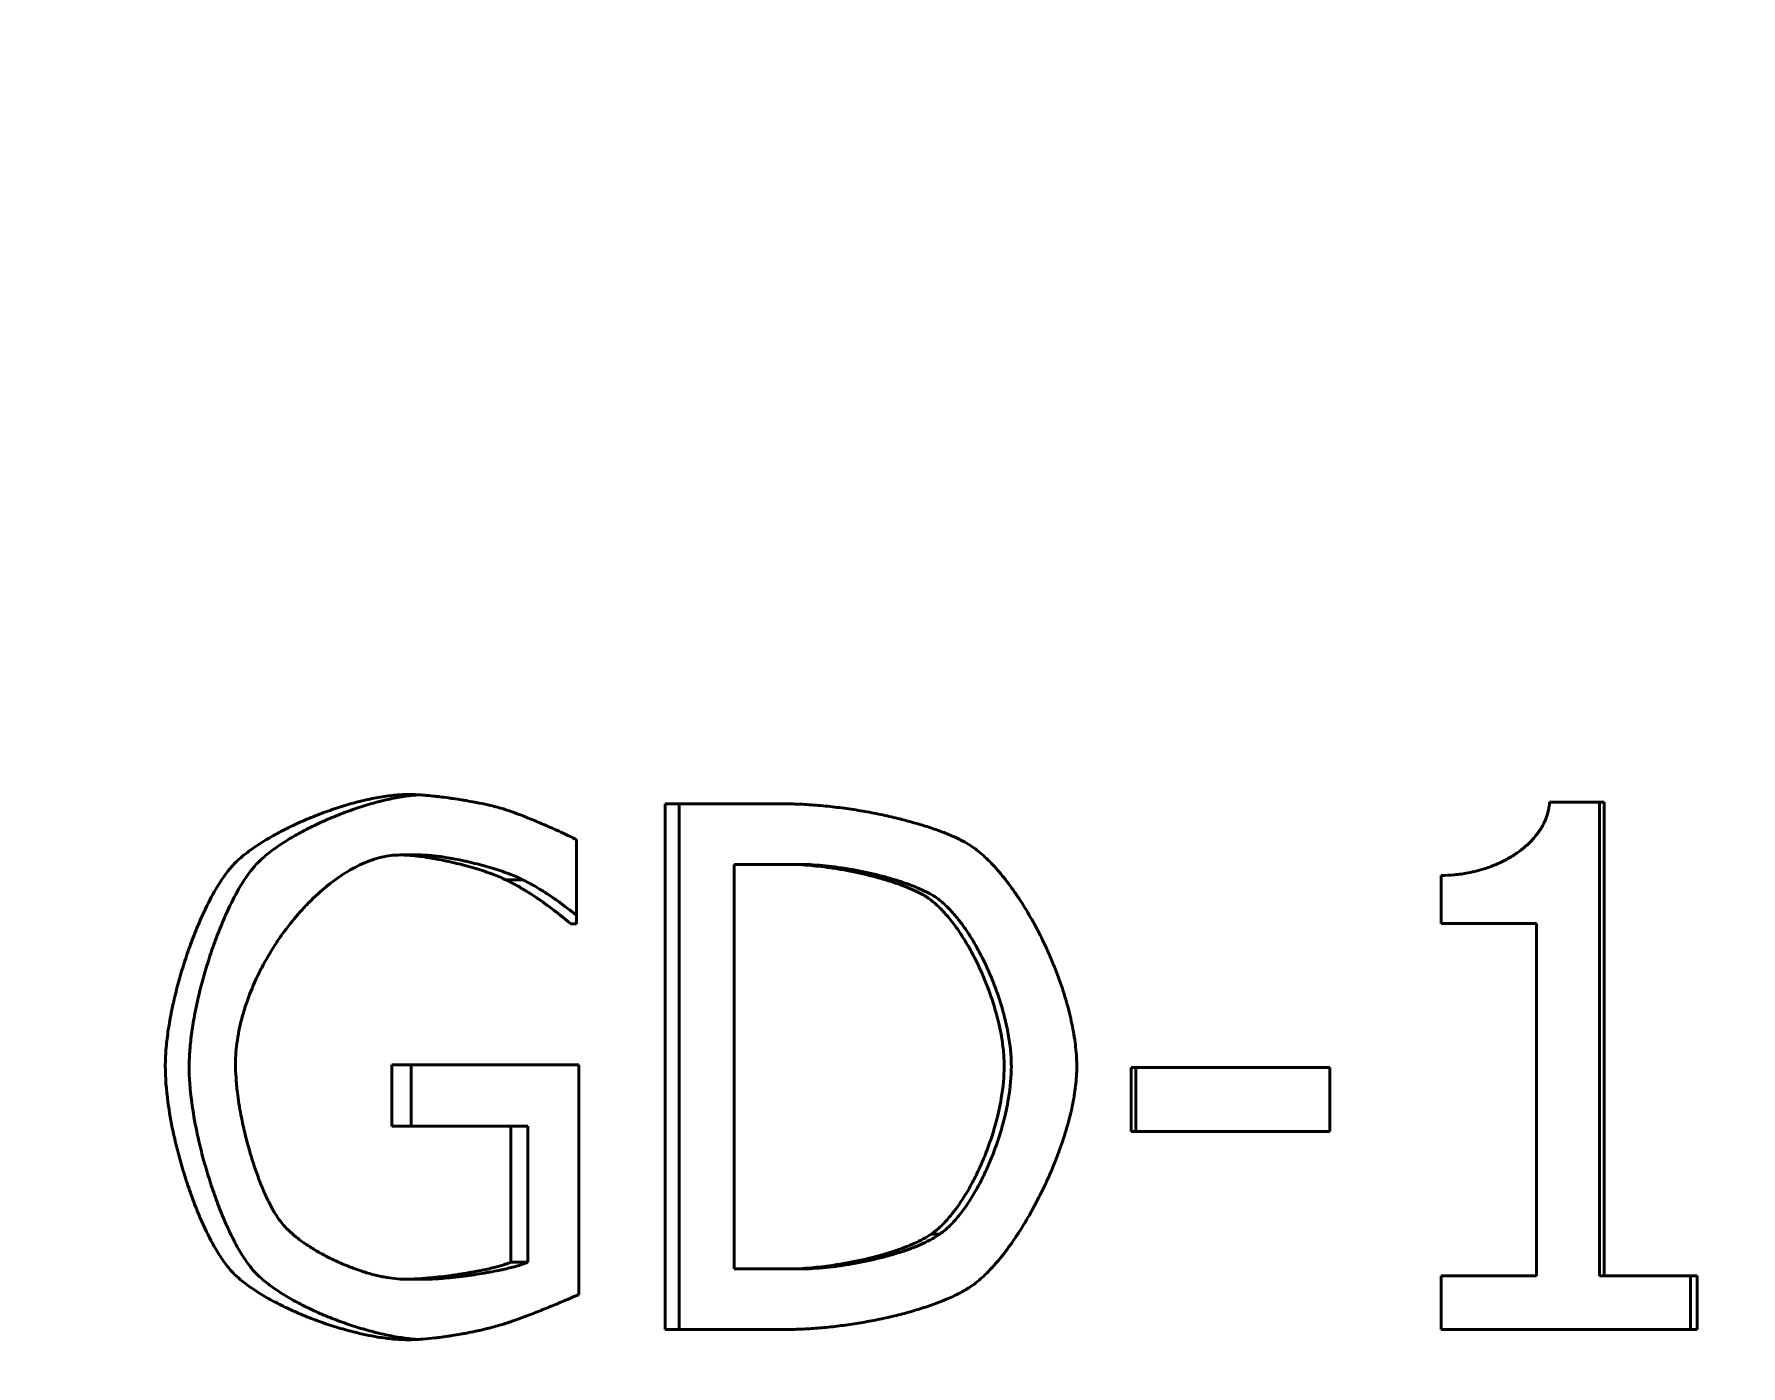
# Model space of a CAD drawing. Header units: millimetres. Extents: x 0 to 51860, y 0 to 5940.
# Drawn here: x 3964.46 to 3983.95, y 1731.05 to 1746.25 of the extents above; entities that cross this region are included whole.
import ezdxf

# ---------------------------------------------------------------- set-up
doc = ezdxf.new("R2010")
doc.units = ezdxf.units.MM
doc.header["$LTSCALE"] = 10
doc.layers.add('가시적인 것(ISO)', color=3, linetype='Continuous', lineweight=40)
doc.layers.add('치수(ISO)', color=2, linetype='Continuous', lineweight=25)
doc.styles.add('치수 텍스트_PSTEK_POSCO', font='isocp.shx')
doc.dimstyles.new('치수_PSTEK_POSCO', dxfattribs={"dimscale": 10, "dimtxt": 3.5, "dimasz": 2.5, "dimexe": 2, "dimexo": 2.5, "dimgap": 1, "dimtad": 1, "dimrnd": 1e-08, "dimdsep": 46, "dimtxsty": '치수 텍스트_PSTEK_POSCO', "dimcen": 0.09, "dimdle": 10, "dimclrd": 7, "dimclre": 7, "dimclrt": 2, "dimadec": 1, "dimazin": 2, "dimtfac": 1, "dimtmove": 0, "dimatfit": 3, "dimfxl": 0, "dimtolj": 1, "dimlwd": -1, "dimlwe": -1, "dimarcsym": 0})

# ---------------------------------------------------------------- blocks, each defined once
blk = doc.blocks.new('*D24')
at = {"layer": 'Defpoints', "color": 0}
for p in [(3893.189, 1812.006), (4763.189, 1812.006), (4763.189, 1549.441)]:
    blk.add_point(p, dxfattribs=at)
at = {"layer": '치수(ISO)', "color": 7}
for p, q in [((3893.189, 1787.006), (3893.189, 1529.441)), ((4763.189, 1787.006), (4763.189, 1529.441)), ((3918.189, 1549.441), (4738.189, 1549.441))]:
    blk.add_line(p, q, dxfattribs=at)
for points in [[(3918.189, 1553.607), (3918.189, 1545.274), (3893.189, 1549.441)], [(4738.189, 1553.607), (4738.189, 1545.274), (4763.189, 1549.441)]]:
    blk.add_solid(points, dxfattribs=at)
at = {"layer": '치수(ISO)', "color": 2, "insert": (4296.675, 1576.941), "char_height": 35, "attachment_point": 4, "style": '치수 텍스트_PSTEK_POSCO'}
blk.add_mtext('\\A1;870', dxfattribs=at)

msp = doc.modelspace()

# ---------------------------------------------------------------- linework, layer by layer
at = {"layer": '가시적인 것(ISO)'}
for p, q in [((3973.0203, 1737.4635), (3971.6686, 1737.4635)), ((3971.6686, 1731.4635), (3971.6686, 1737.4635)), ((3971.8275, 1731.4635), (3971.8275, 1737.4635)), ((3982.3885, 1737.483), (3981.7668, 1737.483)), ((3982.3342, 1737.483), (3982.3342, 1732.0762)), ((3982.3885, 1737.483), (3982.3885, 1732.0762)), ((3968.8612, 1736.8801), (3968.642, 1736.8801)), ((3970.6574, 1737.0551), (3970.6574, 1736.0924)), ((3972.4568, 1736.7731), (3973.0588, 1736.7731)), ((3972.4568, 1736.7731), (3972.4568, 1732.154)), ((3973.1901, 1736.7731), (3973.0588, 1736.7731)), ((3970.0407, 1736.5981), (3969.8455, 1736.5981)), ((3980.5275, 1736.0972), (3980.5275, 1736.6467)), ((3970.5905, 1736.0924), (3970.6574, 1736.0924)), ((3980.5275, 1736.0972), (3981.6162, 1736.0972)), ((3981.6162, 1732.0762), (3981.6162, 1736.0972)), ((3970.6813, 1734.483), (3968.5472, 1734.483)), ((3968.5472, 1733.7828), (3968.5472, 1734.483)), ((3968.7682, 1733.7828), (3968.7682, 1734.483)), ((3970.6813, 1734.483), (3970.6813, 1731.8622)), ((3979.2585, 1734.4538), (3976.9891, 1734.4538)), ((3976.9891, 1733.7245), (3976.9891, 1734.4538)), ((3977.0422, 1733.7245), (3977.0422, 1734.4538)), ((3979.2585, 1734.4538), (3979.2585, 1733.7245)), ((3968.5472, 1733.7828), (3969.9075, 1733.7828)), ((3970.1014, 1733.7828), (3969.9075, 1733.7828)), ((3969.9075, 1732.2318), (3969.9075, 1733.7828)), ((3970.1014, 1732.2318), (3970.1014, 1733.7828)), ((3976.9891, 1733.7245), (3979.2585, 1733.7245)), ((3974.8043, 1732.5527), (3974.7058, 1732.5527)), ((3970.1014, 1732.2318), (3969.9075, 1732.2318)), ((3968.917, 1732.0373), (3968.699, 1732.0373)), ((3973.0588, 1732.154), (3972.4568, 1732.154)), ((3973.1901, 1732.154), (3973.0588, 1732.154)), ((3981.6162, 1732.0762), (3980.5275, 1732.0762)), ((3980.5275, 1731.4635), (3980.5275, 1732.0762)), ((3982.3342, 1732.0762), (3982.3885, 1732.0762)), ((3983.451, 1732.0762), (3982.3885, 1732.0762)), ((3983.3756, 1732.0762), (3983.3756, 1731.4635)), ((3983.451, 1732.0762), (3983.451, 1731.4635)), ((3971.6686, 1731.4635), (3973.0347, 1731.4635)), ((3980.5275, 1731.4635), (3983.451, 1731.4635))]:
    msp.add_line(p, q, dxfattribs=at)
for points, knots in [([(3966.7202, 1736.7488), (3966.7496, 1736.7816), (3966.7837, 1736.8147), (3966.8219, 1736.8477), (3966.8601, 1736.8807), (3966.9025, 1736.9137), (3966.9483, 1736.9464), (3967.017, 1736.9955), (3967.0935, 1737.0438), (3967.1757, 1737.0906), (3967.2031, 1737.1062), (3967.2312, 1737.1216), (3967.2598, 1737.1369), (3967.317, 1737.1673), (3967.3764, 1737.1969), (3967.4374, 1737.2254), (3967.4679, 1737.2397), (3967.4988, 1737.2536), (3967.53, 1737.2673), (3967.5924, 1737.2946), (3967.6561, 1737.3207), (3967.7205, 1737.3453), (3967.7526, 1737.3576), (3967.7849, 1737.3696), (3967.8173, 1737.3811), (3967.8821, 1737.4041), (3967.9472, 1737.4255), (3968.012, 1737.445), (3968.0444, 1737.4547), (3968.0767, 1737.464), (3968.1088, 1737.4728), (3968.1731, 1737.4903), (3968.2368, 1737.5058), (3968.2991, 1737.519), (3968.3303, 1737.5256), (3968.3611, 1737.5316), (3968.3915, 1737.537), (3968.4524, 1737.5478), (3968.5117, 1737.5562), (3968.5687, 1737.5619), (3968.6257, 1737.5675), (3968.6804, 1737.5705), (3968.7322, 1737.5705)], [0, 0, 0, 0, 0.0833333, 0.0833333, 0.0833333, 0.1666667, 0.1666667, 0.1666667, 0.2916667, 0.2916667, 0.2916667, 0.3333333, 0.3333333, 0.3333333, 0.4166667, 0.4166667, 0.4166667, 0.4583333, 0.4583333, 0.4583333, 0.5416667, 0.5416667, 0.5416667, 0.5833333, 0.5833333, 0.5833333, 0.6666667, 0.6666667, 0.6666667, 0.7083333, 0.7083333, 0.7083333, 0.7916667, 0.7916667, 0.7916667, 0.8333333, 0.8333333, 0.8333333, 0.9166667, 0.9166667, 0.9166667, 1, 1, 1, 1]), ([(3966.9776, 1736.7488), (3967.0064, 1736.7816), (3967.0398, 1736.8147), (3967.1147, 1736.8807), (3967.1562, 1736.9137), (3967.2236, 1736.9628), (3967.2469, 1736.979), (3967.3191, 1737.0275), (3967.3703, 1737.0594), (3967.4509, 1737.1062), (3967.4784, 1737.1216), (3967.5625, 1737.1673), (3967.6207, 1737.1969), (3967.7104, 1737.2397), (3967.7407, 1737.2536), (3967.8325, 1737.2946), (3967.8949, 1737.3207), (3967.9895, 1737.3576), (3968.0211, 1737.3696), (3968.1164, 1737.4041), (3968.1802, 1737.4255), (3968.2754, 1737.4547), (3968.3071, 1737.464), (3968.4016, 1737.4903), (3968.464, 1737.5058), (3968.5556, 1737.5256), (3968.5858, 1737.5316), (3968.6753, 1737.5478), (3968.7334, 1737.5562), (3968.8094, 1737.5639), (3968.8292, 1737.5656), (3968.8488, 1737.5669)], [0, 0, 0, 0, 0.08333333, 0.08333333, 0.16666667, 0.16666667, 0.20833333, 0.20833333, 0.29166667, 0.29166667, 0.33333333, 0.33333333, 0.41666667, 0.41666667, 0.45833333, 0.45833333, 0.54166667, 0.54166667, 0.58333333, 0.58333333, 0.66666667, 0.66666667, 0.70833333, 0.70833333, 0.79166667, 0.79166667, 0.83333333, 0.83333333, 0.91666667, 0.91666667, 0.94669302, 0.94669302, 0.94669302, 0.94669302]), ([(3968.7322, 1737.5705), (3968.782, 1737.5705), (3968.8386, 1737.5681), (3968.8994, 1737.5637), (3968.9147, 1737.5626), (3968.9301, 1737.5613), (3968.9458, 1737.56), (3968.9772, 1737.5573), (3969.0096, 1737.5541), (3969.0425, 1737.5506), (3969.059, 1737.5488), (3969.0756, 1737.5469), (3969.0923, 1737.5449), (3969.1258, 1737.541), (3969.1597, 1737.5366), (3969.1937, 1737.532), (3969.2107, 1737.5296), (3969.2278, 1737.5272), (3969.2448, 1737.5247), (3969.2789, 1737.5197), (3969.313, 1737.5144), (3969.3467, 1737.5089), (3969.3636, 1737.5062), (3969.3804, 1737.5033), (3969.3971, 1737.5005), (3969.4304, 1737.4947), (3969.4632, 1737.4887), (3969.4953, 1737.4826), (3969.5113, 1737.4796), (3969.5272, 1737.4765), (3969.5427, 1737.4733), (3969.5895, 1737.4639), (3969.6341, 1737.4542), (3969.6755, 1737.4444), (3969.7308, 1737.4314), (3969.7803, 1737.4182), (3969.8216, 1737.4052)], [0, 0, 0, 0, 0.1666667, 0.1666667, 0.1666667, 0.2083333, 0.2083333, 0.2083333, 0.2916667, 0.2916667, 0.2916667, 0.3333333, 0.3333333, 0.3333333, 0.4166667, 0.4166667, 0.4166667, 0.4583333, 0.4583333, 0.4583333, 0.5416667, 0.5416667, 0.5416667, 0.5833333, 0.5833333, 0.5833333, 0.6666667, 0.6666667, 0.6666667, 0.7083333, 0.7083333, 0.7083333, 0.8333333, 0.8333333, 0.8333333, 1, 1, 1, 1]), ([(3973.0203, 1737.4635), (3973.0902, 1737.4635), (3973.1609, 1737.4618), (3973.232, 1737.4584), (3973.3031, 1737.4551), (3973.3746, 1737.4501), (3973.4461, 1737.4438), (3973.4818, 1737.4406), (3973.5176, 1737.437), (3973.5532, 1737.4332), (3973.6246, 1737.4254), (3973.6957, 1737.4163), (3973.7661, 1737.406), (3973.8014, 1737.4009), (3973.8364, 1737.3954), (3973.8713, 1737.3897), (3973.9409, 1737.3783), (3974.0097, 1737.3657), (3974.0772, 1737.3523), (3974.111, 1737.3455), (3974.1444, 1737.3385), (3974.1774, 1737.3313), (3974.2435, 1737.317), (3974.3081, 1737.3017), (3974.3707, 1737.2858), (3974.4646, 1737.2619), (3974.5542, 1737.2365), (3974.6379, 1737.21), (3974.6658, 1737.2012), (3974.6931, 1737.1922), (3974.7196, 1737.1832), (3974.7727, 1737.1651), (3974.8231, 1737.1467), (3974.8701, 1737.1281), (3974.8937, 1737.1188), (3974.9164, 1737.1094), (3974.9383, 1737.1), (3974.982, 1737.0812), (3975.0223, 1737.0623), (3975.0588, 1737.0434), (3975.0952, 1737.0245), (3975.1277, 1737.0057), (3975.156, 1736.987)], [0, 0, 0, 0, 0.0833333, 0.0833333, 0.0833333, 0.1666667, 0.1666667, 0.1666667, 0.2083333, 0.2083333, 0.2083333, 0.2916667, 0.2916667, 0.2916667, 0.3333333, 0.3333333, 0.3333333, 0.4166667, 0.4166667, 0.4166667, 0.4583333, 0.4583333, 0.4583333, 0.5416667, 0.5416667, 0.5416667, 0.6666667, 0.6666667, 0.6666667, 0.7083333, 0.7083333, 0.7083333, 0.7916667, 0.7916667, 0.7916667, 0.8333333, 0.8333333, 0.8333333, 0.9166667, 0.9166667, 0.9166667, 1, 1, 1, 1]), ([(3980.5275, 1736.6467), (3980.579, 1736.6467), (3980.6302, 1736.6491), (3980.6809, 1736.6539), (3980.7316, 1736.6586), (3980.7817, 1736.6656), (3980.831, 1736.6749), (3980.905, 1736.6887), (3980.9771, 1736.7075), (3981.0464, 1736.7307), (3981.0694, 1736.7385), (3981.0922, 1736.7467), (3981.1146, 1736.7555), (3981.1594, 1736.7729), (3981.2028, 1736.7923), (3981.2445, 1736.8135), (3981.2654, 1736.8241), (3981.2858, 1736.8352), (3981.3057, 1736.8467), (3981.3456, 1736.8697), (3981.3837, 1736.8945), (3981.4196, 1736.9208), (3981.4375, 1736.934), (3981.4549, 1736.9476), (3981.4717, 1736.9616), (3981.5054, 1736.9896), (3981.5367, 1737.0191), (3981.5655, 1737.0501), (3981.5799, 1737.0656), (3981.5936, 1737.0814), (3981.6066, 1737.0976), (3981.6327, 1737.13), (3981.656, 1737.1637), (3981.6763, 1737.1988), (3981.6864, 1737.2163), (3981.6958, 1737.2341), (3981.7044, 1737.2522), (3981.7173, 1737.2794), (3981.7284, 1737.3072), (3981.7376, 1737.3357), (3981.7406, 1737.3452), (3981.7434, 1737.3548), (3981.7461, 1737.3644), (3981.7566, 1737.4029), (3981.7636, 1737.4425), (3981.7668, 1737.483)], [0, 0, 0, 0, 0.0833333, 0.0833333, 0.0833333, 0.1666667, 0.1666667, 0.1666667, 0.2916667, 0.2916667, 0.2916667, 0.3333333, 0.3333333, 0.3333333, 0.4166667, 0.4166667, 0.4166667, 0.4583333, 0.4583333, 0.4583333, 0.5416667, 0.5416667, 0.5416667, 0.5833333, 0.5833333, 0.5833333, 0.6666667, 0.6666667, 0.6666667, 0.7083333, 0.7083333, 0.7083333, 0.7916667, 0.7916667, 0.7916667, 0.8333333, 0.8333333, 0.8333333, 0.8958333, 0.8958333, 0.8958333, 0.9166667, 0.9166667, 0.9166667, 1, 1, 1, 1]), ([(3969.8216, 1737.4052), (3969.855, 1737.3955), (3969.8963, 1737.3814), (3969.9427, 1737.3644), (3969.9543, 1737.3601), (3969.9662, 1737.3557), (3969.9784, 1737.3511), (3970.0028, 1737.3419), (3970.0283, 1737.332), (3970.0545, 1737.3217), (3970.0676, 1737.3165), (3970.0808, 1737.3112), (3970.0943, 1737.3058), (3970.1211, 1737.295), (3970.1485, 1737.2838), (3970.176, 1737.2723), (3970.1898, 1737.2666), (3970.2036, 1737.2608), (3970.2175, 1737.255), (3970.2451, 1737.2434), (3970.2728, 1737.2316), (3970.3001, 1737.2198), (3970.3137, 1737.2139), (3970.3273, 1737.208), (3970.3407, 1737.2022), (3970.3675, 1737.1904), (3970.3938, 1737.1788), (3970.4192, 1737.1675), (3970.4319, 1737.1618), (3970.4444, 1737.1562), (3970.4566, 1737.1507), (3970.4932, 1737.1341), (3970.5274, 1737.1184), (3970.5579, 1737.104), (3970.5986, 1737.0848), (3970.6327, 1737.0681), (3970.6574, 1737.0551)], [0, 0, 0, 0, 0.1666667, 0.1666667, 0.1666667, 0.2083333, 0.2083333, 0.2083333, 0.2916667, 0.2916667, 0.2916667, 0.3333333, 0.3333333, 0.3333333, 0.4166667, 0.4166667, 0.4166667, 0.4583333, 0.4583333, 0.4583333, 0.5416667, 0.5416667, 0.5416667, 0.5833333, 0.5833333, 0.5833333, 0.6666667, 0.6666667, 0.6666667, 0.7083333, 0.7083333, 0.7083333, 0.8333333, 0.8333333, 0.8333333, 1, 1, 1, 1]), ([(3968.642, 1736.8801), (3968.6069, 1736.8801), (3968.5713, 1736.8778), (3968.5356, 1736.8734), (3968.4998, 1736.869), (3968.4638, 1736.8624), (3968.4276, 1736.8538), (3968.3553, 1736.8366), (3968.2823, 1736.8112), (3968.2094, 1736.7785), (3968.173, 1736.7622), (3968.1365, 1736.744), (3968.1002, 1736.7242), (3968.0276, 1736.6844), (3967.9555, 1736.6378), (3967.8845, 1736.5853), (3967.849, 1736.559), (3967.8138, 1736.5312), (3967.779, 1736.5021), (3967.7093, 1736.4438), (3967.6412, 1736.3799), (3967.5753, 1736.3115), (3967.5424, 1736.2772), (3967.51, 1736.2418), (3967.4783, 1736.2054), (3967.4148, 1736.1325), (3967.3539, 1736.0554), (3967.2963, 1735.975), (3967.2675, 1735.9347), (3967.2396, 1735.8937), (3967.2125, 1735.8519), (3967.1584, 1735.7684), (3967.1079, 1735.682), (3967.0618, 1735.5936), (3967.0388, 1735.5493), (3967.0168, 1735.5046), (3966.996, 1735.4595), (3966.9544, 1735.3693), (3966.9175, 1735.2776), (3966.8861, 1735.1851), (3966.8703, 1735.1389), (3966.856, 1735.0925), (3966.843, 1735.046), (3966.8171, 1734.9531), (3966.797, 1734.86), (3966.7834, 1734.7675), (3966.7697, 1734.6749), (3966.7625, 1734.5831), (3966.7625, 1734.4927)], [0, 0, 0, 0, 0.0416667, 0.0416667, 0.0416667, 0.0833333, 0.0833333, 0.0833333, 0.1666667, 0.1666667, 0.1666667, 0.2083333, 0.2083333, 0.2083333, 0.2916667, 0.2916667, 0.2916667, 0.3333333, 0.3333333, 0.3333333, 0.4166667, 0.4166667, 0.4166667, 0.4583333, 0.4583333, 0.4583333, 0.5416667, 0.5416667, 0.5416667, 0.5833333, 0.5833333, 0.5833333, 0.6666667, 0.6666667, 0.6666667, 0.7083333, 0.7083333, 0.7083333, 0.7916667, 0.7916667, 0.7916667, 0.8333333, 0.8333333, 0.8333333, 0.9166667, 0.9166667, 0.9166667, 1, 1, 1, 1]), ([(3969.8455, 1736.5981), (3969.8057, 1736.6183), (3969.7555, 1736.6397), (3969.6978, 1736.6612), (3969.6834, 1736.6665), (3969.6685, 1736.6719), (3969.6532, 1736.6773), (3969.6226, 1736.6881), (3969.5903, 1736.6988), (3969.5567, 1736.7094), (3969.5399, 1736.7147), (3969.5228, 1736.72), (3969.5054, 1736.7252), (3969.4705, 1736.7356), (3969.4346, 1736.7459), (3969.3978, 1736.7558), (3969.3795, 1736.7608), (3969.3609, 1736.7657), (3969.3422, 1736.7705), (3969.3049, 1736.7801), (3969.2669, 1736.7894), (3969.2287, 1736.7981), (3969.2097, 1736.8025), (3969.1905, 1736.8068), (3969.1714, 1736.8109), (3969.1331, 1736.8192), (3969.0948, 1736.8269), (3969.0569, 1736.834), (3969.0379, 1736.8375), (3969.0191, 1736.8409), (3969.0003, 1736.8441), (3968.9628, 1736.8505), (3968.9259, 1736.8561), (3968.8898, 1736.861), (3968.8718, 1736.8634), (3968.854, 1736.8656), (3968.8365, 1736.8676), (3968.8014, 1736.8716), (3968.7674, 1736.8747), (3968.7349, 1736.8768), (3968.7024, 1736.879), (3968.6713, 1736.8801), (3968.642, 1736.8801)], [0, 0, 0, 0, 0.1666667, 0.1666667, 0.1666667, 0.2083333, 0.2083333, 0.2083333, 0.2916667, 0.2916667, 0.2916667, 0.3333333, 0.3333333, 0.3333333, 0.4166667, 0.4166667, 0.4166667, 0.4583333, 0.4583333, 0.4583333, 0.5416667, 0.5416667, 0.5416667, 0.5833333, 0.5833333, 0.5833333, 0.6666667, 0.6666667, 0.6666667, 0.7083333, 0.7083333, 0.7083333, 0.7916667, 0.7916667, 0.7916667, 0.8333333, 0.8333333, 0.8333333, 0.9166667, 0.9166667, 0.9166667, 1, 1, 1, 1]), ([(3970.0407, 1736.5981), (3970.0212, 1736.6082), (3969.9992, 1736.6186), (3969.9507, 1736.6397), (3969.9243, 1736.6504), (3969.8819, 1736.6665), (3969.8673, 1736.6719), (3969.8223, 1736.6881), (3969.7906, 1736.6988), (3969.7412, 1736.7147), (3969.7244, 1736.72), (3969.6732, 1736.7356), (3969.6379, 1736.7459), (3969.584, 1736.7608), (3969.5658, 1736.7657), (3969.5108, 1736.7801), (3969.4736, 1736.7894), (3969.4175, 1736.8025), (3969.3988, 1736.8068), (3969.3425, 1736.8192), (3969.305, 1736.8269), (3969.2492, 1736.8375), (3969.2307, 1736.8409), (3969.1756, 1736.8505), (3969.1394, 1736.8561), (3969.0864, 1736.8634), (3969.0689, 1736.8656), (3969.0174, 1736.8716), (3968.9841, 1736.8747), (3968.9203, 1736.879), (3968.8899, 1736.8801), (3968.8612, 1736.8801)], [0, 0, 0, 0, 0.0833333, 0.0833333, 0.1666667, 0.1666667, 0.2083333, 0.2083333, 0.2916667, 0.2916667, 0.3333333, 0.3333333, 0.4166667, 0.4166667, 0.4583333, 0.4583333, 0.5416667, 0.5416667, 0.5833333, 0.5833333, 0.6666667, 0.6666667, 0.7083333, 0.7083333, 0.7916667, 0.7916667, 0.8333333, 0.8333333, 0.9166667, 0.9166667, 1, 1, 1, 1]), ([(3975.156, 1736.987), (3975.204, 1736.955), (3975.2524, 1736.9169), (3975.3009, 1736.8733), (3975.3493, 1736.8298), (3975.3978, 1736.7808), (3975.4458, 1736.7272), (3975.4699, 1736.7003), (3975.4938, 1736.6724), (3975.5176, 1736.6433), (3975.5651, 1736.5852), (3975.6121, 1736.5228), (3975.6581, 1736.4568), (3975.6811, 1736.4238), (3975.7038, 1736.39), (3975.7263, 1736.3553), (3975.7712, 1736.286), (3975.8148, 1736.2135), (3975.8569, 1736.1385), (3975.878, 1736.101), (3975.8986, 1736.0629), (3975.9188, 1736.0243), (3975.9592, 1735.9471), (3975.9978, 1735.8678), (3976.0342, 1735.7872), (3976.0524, 1735.7468), (3976.07, 1735.7062), (3976.0871, 1735.6653), (3976.1212, 1735.5835), (3976.1528, 1735.5008), (3976.1817, 1735.4178), (3976.1962, 1735.3763), (3976.2099, 1735.3348), (3976.2229, 1735.2933), (3976.2489, 1735.2102), (3976.2718, 1735.1274), (3976.2914, 1735.0454), (3976.3012, 1735.0044), (3976.3101, 1734.9636), (3976.3181, 1734.9232), (3976.3342, 1734.8423), (3976.3466, 1734.7626), (3976.355, 1734.6849), (3976.3634, 1734.6073), (3976.3679, 1734.5316), (3976.3679, 1734.4587)], [0, 0, 0, 0, 0.0833333, 0.0833333, 0.0833333, 0.1666667, 0.1666667, 0.1666667, 0.2083333, 0.2083333, 0.2083333, 0.2916667, 0.2916667, 0.2916667, 0.3333333, 0.3333333, 0.3333333, 0.4166667, 0.4166667, 0.4166667, 0.4583333, 0.4583333, 0.4583333, 0.5416667, 0.5416667, 0.5416667, 0.5833333, 0.5833333, 0.5833333, 0.6666667, 0.6666667, 0.6666667, 0.7083333, 0.7083333, 0.7083333, 0.7916667, 0.7916667, 0.7916667, 0.8333333, 0.8333333, 0.8333333, 0.9166667, 0.9166667, 0.9166667, 1, 1, 1, 1]), ([(3965.9607, 1734.4684), (3965.9607, 1734.5288), (3965.9662, 1734.6554), (3965.9854, 1734.825), (3966.0131, 1735.0006), (3966.0416, 1735.1448), (3966.0843, 1735.3273), (3966.1237, 1735.474), (3966.1786, 1735.6558), (3966.2267, 1735.799), (3966.2912, 1735.9725), (3966.3459, 1736.1061), (3966.4315, 1736.2954), (3966.551, 1736.5257), (3966.6592, 1736.6807), (3966.7202, 1736.7488)], [0, 0, 0, 0, 0.0833333, 0.1666667, 0.2083333, 0.2916667, 0.3333333, 0.4166667, 0.4583333, 0.5416667, 0.5833333, 0.6666667, 0.7083333, 0.8333333, 1, 1, 1, 1]), ([(3966.2332, 1734.4684), (3966.2332, 1734.5288), (3966.2359, 1734.5921), (3966.241, 1734.6577), (3966.2461, 1734.7232), (3966.2537, 1734.7911), (3966.2634, 1734.8605), (3966.2683, 1734.8952), (3966.2737, 1734.9303), (3966.2796, 1734.9658), (3966.2915, 1735.0366), (3966.3055, 1735.1087), (3966.3213, 1735.1814), (3966.3292, 1735.2178), (3966.3376, 1735.2543), (3966.3464, 1735.2908), (3966.3639, 1735.364), (3966.3833, 1735.4373), (3966.4041, 1735.5102), (3966.4145, 1735.5467), (3966.4252, 1735.5831), (3966.4363, 1735.6192), (3966.4586, 1735.6916), (3966.4821, 1735.7632), (3966.5069, 1735.8333), (3966.5192, 1735.8684), (3966.5319, 1735.9031), (3966.5448, 1735.9374), (3966.5706, 1736.0059), (3966.5974, 1736.0727), (3966.6249, 1736.137), (3966.6387, 1736.1692), (3966.6527, 1736.2008), (3966.6668, 1736.2316), (3966.7093, 1736.3242), (3966.7532, 1736.4106), (3966.7977, 1736.4884), (3966.8572, 1736.5921), (3966.9178, 1736.6807), (3966.9776, 1736.7488)], [0, 0, 0, 0, 0.0833333, 0.0833333, 0.0833333, 0.1666667, 0.1666667, 0.1666667, 0.2083333, 0.2083333, 0.2083333, 0.2916667, 0.2916667, 0.2916667, 0.3333333, 0.3333333, 0.3333333, 0.4166667, 0.4166667, 0.4166667, 0.4583333, 0.4583333, 0.4583333, 0.5416667, 0.5416667, 0.5416667, 0.5833333, 0.5833333, 0.5833333, 0.6666667, 0.6666667, 0.6666667, 0.7083333, 0.7083333, 0.7083333, 0.8333333, 0.8333333, 0.8333333, 1, 1, 1, 1]), ([(3974.6332, 1736.4133), (3974.58, 1736.4449), (3974.5157, 1736.476), (3974.4429, 1736.5058), (3974.4247, 1736.5132), (3974.4059, 1736.5206), (3974.3867, 1736.5279), (3974.3483, 1736.5425), (3974.308, 1736.5567), (3974.266, 1736.5705), (3974.2451, 1736.5774), (3974.2237, 1736.5842), (3974.202, 1736.5909), (3974.1585, 1736.6042), (3974.1136, 1736.617), (3974.0676, 1736.6293), (3974.0447, 1736.6354), (3974.0214, 1736.6414), (3973.9979, 1736.6473), (3973.951, 1736.6589), (3973.9031, 1736.67), (3973.8546, 1736.6804), (3973.8304, 1736.6855), (3973.806, 1736.6905), (3973.7815, 1736.6954), (3973.7326, 1736.705), (3973.6832, 1736.7139), (3973.6338, 1736.722), (3973.609, 1736.726), (3973.5843, 1736.7298), (3973.5596, 1736.7334), (3973.5102, 1736.7406), (3973.4609, 1736.7469), (3973.412, 1736.7523), (3973.3875, 1736.755), (3973.3632, 1736.7574), (3973.339, 1736.7596), (3973.2907, 1736.764), (3973.2429, 1736.7674), (3973.1961, 1736.7696), (3973.1493, 1736.7719), (3973.1034, 1736.7731), (3973.0588, 1736.7731)], [0, 0, 0, 0, 0.1666667, 0.1666667, 0.1666667, 0.2083333, 0.2083333, 0.2083333, 0.2916667, 0.2916667, 0.2916667, 0.3333333, 0.3333333, 0.3333333, 0.4166667, 0.4166667, 0.4166667, 0.4583333, 0.4583333, 0.4583333, 0.5416667, 0.5416667, 0.5416667, 0.5833333, 0.5833333, 0.5833333, 0.6666667, 0.6666667, 0.6666667, 0.7083333, 0.7083333, 0.7083333, 0.7916667, 0.7916667, 0.7916667, 0.8333333, 0.8333333, 0.8333333, 0.9166667, 0.9166667, 0.9166667, 1, 1, 1, 1]), ([(3974.7332, 1736.4133), (3974.7071, 1736.4291), (3974.6495, 1736.4604), (3974.5655, 1736.4985), (3974.4737, 1736.5354), (3974.3946, 1736.5638), (3974.2899, 1736.5978), (3974.2019, 1736.6234), (3974.088, 1736.6534), (3973.9941, 1736.6755), (3973.8746, 1736.7006), (3973.7779, 1736.7183), (3973.6567, 1736.7374), (3973.56, 1736.7501), (3973.4408, 1736.7623), (3973.3237, 1736.7707), (3973.2338, 1736.7731), (3973.1901, 1736.7731)], [0, 0, 0, 0, 0.0833333, 0.1666667, 0.2083333, 0.2916667, 0.3333333, 0.4166667, 0.4583333, 0.5416667, 0.5833333, 0.6666667, 0.7083333, 0.7916667, 0.8333333, 0.9166667, 1, 1, 1, 1]), ([(3970.5905, 1736.0924), (3970.5658, 1736.1143), (3970.5365, 1736.1391), (3970.5037, 1736.166), (3970.4954, 1736.1727), (3970.487, 1736.1795), (3970.4783, 1736.1865), (3970.461, 1736.2004), (3970.4428, 1736.2147), (3970.4239, 1736.2294), (3970.4145, 1736.2367), (3970.4048, 1736.2441), (3970.395, 1736.2516), (3970.3753, 1736.2665), (3970.355, 1736.2817), (3970.3341, 1736.2971), (3970.3236, 1736.3047), (3970.313, 1736.3125), (3970.3022, 1736.3202), (3970.2808, 1736.3356), (3970.2587, 1736.3512), (3970.2363, 1736.3666), (3970.2251, 1736.3744), (3970.2137, 1736.3821), (3970.2023, 1736.3898), (3970.1795, 1736.4052), (3970.1563, 1736.4205), (3970.1328, 1736.4356), (3970.1211, 1736.4432), (3970.1093, 1736.4506), (3970.0974, 1736.4581), (3970.0619, 1736.4803), (3970.0258, 1736.5019), (3969.9897, 1736.5224), (3969.9415, 1736.5498), (3969.8931, 1736.5754), (3969.8455, 1736.5981)], [0, 0, 0, 0, 0.1666667, 0.1666667, 0.1666667, 0.2083333, 0.2083333, 0.2083333, 0.2916667, 0.2916667, 0.2916667, 0.3333333, 0.3333333, 0.3333333, 0.4166667, 0.4166667, 0.4166667, 0.4583333, 0.4583333, 0.4583333, 0.5416667, 0.5416667, 0.5416667, 0.5833333, 0.5833333, 0.5833333, 0.6666667, 0.6666667, 0.6666667, 0.7083333, 0.7083333, 0.7083333, 0.8333333, 0.8333333, 0.8333333, 1, 1, 1, 1]), ([(3970.6574, 1736.1894), (3970.6415, 1736.2024), (3970.6249, 1736.2157), (3970.6076, 1736.2294), (3970.5984, 1736.2367), (3970.5889, 1736.2441), (3970.5793, 1736.2516), (3970.56, 1736.2665), (3970.5401, 1736.2817), (3970.5196, 1736.2971), (3970.5093, 1736.3047), (3970.4989, 1736.3125), (3970.4884, 1736.3202), (3970.4673, 1736.3356), (3970.4457, 1736.3512), (3970.4237, 1736.3666), (3970.4127, 1736.3744), (3970.4016, 1736.3821), (3970.3904, 1736.3898), (3970.3681, 1736.4052), (3970.3453, 1736.4205), (3970.3223, 1736.4356), (3970.3108, 1736.4432), (3970.2992, 1736.4506), (3970.2876, 1736.4581), (3970.2528, 1736.4803), (3970.2174, 1736.5019), (3970.182, 1736.5224), (3970.1348, 1736.5498), (3970.0874, 1736.5754), (3970.0407, 1736.5981)], [0.21410581, 0.21410581, 0.21410581, 0.21410581, 0.29166667, 0.29166667, 0.29166667, 0.33333333, 0.33333333, 0.33333333, 0.41666667, 0.41666667, 0.41666667, 0.45833333, 0.45833333, 0.45833333, 0.54166667, 0.54166667, 0.54166667, 0.58333333, 0.58333333, 0.58333333, 0.66666667, 0.66666667, 0.66666667, 0.70833333, 0.70833333, 0.70833333, 0.83333333, 0.83333333, 0.83333333, 1, 1, 1, 1]), ([(3975.5387, 1734.4684), (3975.5387, 1734.5259), (3975.5355, 1734.5855), (3975.5295, 1734.6464), (3975.5234, 1734.7074), (3975.5144, 1734.7697), (3975.5029, 1734.833), (3975.4855, 1734.9278), (3975.4622, 1735.0245), (3975.4339, 1735.1213), (3975.4244, 1735.1535), (3975.4144, 1735.1857), (3975.4039, 1735.2179), (3975.3829, 1735.2822), (3975.3597, 1735.3463), (3975.3348, 1735.4095), (3975.3223, 1735.441), (3975.3094, 1735.4724), (3975.296, 1735.5035), (3975.2693, 1735.5657), (3975.2408, 1735.6267), (3975.211, 1735.686), (3975.1961, 1735.7157), (3975.1808, 1735.7449), (3975.1652, 1735.7736), (3975.134, 1735.831), (3975.1015, 1735.8865), (3975.0679, 1735.9393), (3975.0512, 1735.9657), (3975.0341, 1735.9915), (3975.0169, 1736.0166), (3974.9824, 1736.0667), (3974.947, 1736.114), (3974.911, 1736.1578), (3974.893, 1736.1798), (3974.8748, 1736.2008), (3974.8565, 1736.2209), (3974.8199, 1736.2612), (3974.7829, 1736.2977), (3974.7456, 1736.33), (3974.7083, 1736.3622), (3974.6707, 1736.3902), (3974.6332, 1736.4133)], [0, 0, 0, 0, 0.0833333, 0.0833333, 0.0833333, 0.1666667, 0.1666667, 0.1666667, 0.2916667, 0.2916667, 0.2916667, 0.3333333, 0.3333333, 0.3333333, 0.4166667, 0.4166667, 0.4166667, 0.4583333, 0.4583333, 0.4583333, 0.5416667, 0.5416667, 0.5416667, 0.5833333, 0.5833333, 0.5833333, 0.6666667, 0.6666667, 0.6666667, 0.7083333, 0.7083333, 0.7083333, 0.7916667, 0.7916667, 0.7916667, 0.8333333, 0.8333333, 0.8333333, 0.9166667, 0.9166667, 0.9166667, 1, 1, 1, 1]), ([(3975.6206, 1734.4684), (3975.6206, 1734.5259), (3975.6144, 1734.645), (3975.5925, 1734.8009), (3975.5609, 1734.96), (3975.5283, 1735.089), (3975.4793, 1735.2502), (3975.4339, 1735.3783), (3975.3705, 1735.5352), (3975.3148, 1735.6572), (3975.2399, 1735.8033), (3975.1762, 1735.9142), (3975.0928, 1736.0431), (3975.0234, 1736.1376), (3974.9344, 1736.2429), (3974.8435, 1736.3343), (3974.77, 1736.3902), (3974.7332, 1736.4133)], [0, 0, 0, 0, 0.0833333, 0.1666667, 0.2083333, 0.2916667, 0.3333333, 0.4166667, 0.4583333, 0.5416667, 0.5833333, 0.6666667, 0.7083333, 0.7916667, 0.8333333, 0.9166667, 1, 1, 1, 1]), ([(3966.7156, 1732.1297), (3966.685, 1732.1629), (3966.6543, 1732.2015), (3966.6237, 1732.2449), (3966.5931, 1732.2882), (3966.5626, 1732.3363), (3966.5324, 1732.3883), (3966.4871, 1732.4664), (3966.4425, 1732.5536), (3966.3994, 1732.6475), (3966.3851, 1732.6788), (3966.3709, 1732.7109), (3966.3569, 1732.7436), (3966.329, 1732.809), (3966.3018, 1732.877), (3966.2757, 1732.9471), (3966.2626, 1732.9821), (3966.2498, 1733.0176), (3966.2373, 1733.0535), (3966.2123, 1733.1253), (3966.1884, 1733.1987), (3966.1659, 1733.273), (3966.1547, 1733.3102), (3966.1438, 1733.3476), (3966.1333, 1733.3851), (3966.1122, 1733.4602), (3966.0927, 1733.5358), (3966.0749, 1733.6114), (3966.0661, 1733.6492), (3966.0576, 1733.6869), (3966.0496, 1733.7245), (3966.0257, 1733.8374), (3966.0059, 1733.9493), (3965.9912, 1734.0578), (3965.9715, 1734.2025), (3965.9607, 1734.3412), (3965.9607, 1734.4684)], [0, 0, 0, 0, 0.0833333, 0.0833333, 0.0833333, 0.1666667, 0.1666667, 0.1666667, 0.2916667, 0.2916667, 0.2916667, 0.3333333, 0.3333333, 0.3333333, 0.4166667, 0.4166667, 0.4166667, 0.4583333, 0.4583333, 0.4583333, 0.5416667, 0.5416667, 0.5416667, 0.5833333, 0.5833333, 0.5833333, 0.6666667, 0.6666667, 0.6666667, 0.7083333, 0.7083333, 0.7083333, 0.8333333, 0.8333333, 0.8333333, 1, 1, 1, 1]), ([(3966.973, 1732.1297), (3966.9431, 1732.1629), (3966.913, 1732.2015), (3966.853, 1732.2882), (3966.8231, 1732.3363), (3966.7787, 1732.4144), (3966.764, 1732.4414), (3966.7201, 1732.5253), (3966.6913, 1732.5849), (3966.6491, 1732.6788), (3966.6352, 1732.7109), (3966.5941, 1732.809), (3966.5675, 1732.877), (3966.5291, 1732.9821), (3966.5166, 1733.0176), (3966.4798, 1733.1253), (3966.4564, 1733.1987), (3966.4233, 1733.3102), (3966.4126, 1733.3476), (3966.3817, 1733.4602), (3966.3626, 1733.5358), (3966.3365, 1733.6492), (3966.3282, 1733.6869), (3966.2969, 1733.8374), (3966.2775, 1733.9493), (3966.2438, 1734.2025), (3966.2332, 1734.3412), (3966.2332, 1734.4684)], [0, 0, 0, 0, 0.0833333, 0.0833333, 0.1666667, 0.1666667, 0.2083333, 0.2083333, 0.2916667, 0.2916667, 0.3333333, 0.3333333, 0.4166667, 0.4166667, 0.4583333, 0.4583333, 0.5416667, 0.5416667, 0.5833333, 0.5833333, 0.6666667, 0.6666667, 0.7083333, 0.7083333, 0.8333333, 0.8333333, 1, 1, 1, 1]), ([(3966.7625, 1734.4927), (3966.7625, 1734.4425), (3966.7644, 1734.3901), (3966.7681, 1734.3362), (3966.7717, 1734.2823), (3966.777, 1734.2268), (3966.7839, 1734.1703), (3966.7943, 1734.0855), (3966.8082, 1733.9983), (3966.825, 1733.9104), (3966.8306, 1733.8811), (3966.8365, 1733.8518), (3966.8428, 1733.8224), (3966.8553, 1733.7637), (3966.869, 1733.705), (3966.8838, 1733.6468), (3966.8912, 1733.6177), (3966.8989, 1733.5887), (3966.9068, 1733.5599), (3966.9226, 1733.5022), (3966.9394, 1733.4454), (3966.957, 1733.3898), (3966.9658, 1733.362), (3966.9748, 1733.3345), (3966.984, 1733.3074), (3967.0024, 1733.2533), (3967.0215, 1733.2006), (3967.0412, 1733.15), (3967.0511, 1733.1247), (3967.0611, 1733.0999), (3967.0712, 1733.0757), (3967.0914, 1733.0273), (3967.1121, 1732.9812), (3967.1332, 1732.9379), (3967.1437, 1732.9162), (3967.1543, 1732.8953), (3967.1649, 1732.8751), (3967.1863, 1732.8348), (3967.2078, 1732.7975), (3967.2294, 1732.7639), (3967.251, 1732.7302), (3967.2727, 1732.7002), (3967.2943, 1732.6742)], [0, 0, 0, 0, 0.0833333, 0.0833333, 0.0833333, 0.1666667, 0.1666667, 0.1666667, 0.2916667, 0.2916667, 0.2916667, 0.3333333, 0.3333333, 0.3333333, 0.4166667, 0.4166667, 0.4166667, 0.4583333, 0.4583333, 0.4583333, 0.5416667, 0.5416667, 0.5416667, 0.5833333, 0.5833333, 0.5833333, 0.6666667, 0.6666667, 0.6666667, 0.7083333, 0.7083333, 0.7083333, 0.7916667, 0.7916667, 0.7916667, 0.8333333, 0.8333333, 0.8333333, 0.9166667, 0.9166667, 0.9166667, 1, 1, 1, 1]), ([(3974.7058, 1732.5527), (3974.7405, 1732.5762), (3974.7752, 1732.6042), (3974.8096, 1732.6362), (3974.844, 1732.6683), (3974.8783, 1732.7043), (3974.912, 1732.7439), (3974.9626, 1732.8032), (3975.0121, 1732.8704), (3975.0597, 1732.9438), (3975.0756, 1732.9682), (3975.0912, 1732.9933), (3975.1067, 1733.0191), (3975.1375, 1733.0706), (3975.1674, 1733.1246), (3975.1961, 1733.1805), (3975.2104, 1733.2085), (3975.2245, 1733.237), (3975.2382, 1733.2658), (3975.2656, 1733.3236), (3975.2917, 1733.3831), (3975.3162, 1733.4438), (3975.3285, 1733.4741), (3975.3404, 1733.5048), (3975.3518, 1733.5357), (3975.3747, 1733.5974), (3975.3959, 1733.6601), (3975.4152, 1733.7232), (3975.4249, 1733.7548), (3975.434, 1733.7864), (3975.4427, 1733.8182), (3975.4686, 1733.9133), (3975.49, 1734.0088), (3975.5059, 1734.103), (3975.5271, 1734.2285), (3975.5387, 1734.3517), (3975.5387, 1734.4684)], [0, 0, 0, 0, 0.0833333, 0.0833333, 0.0833333, 0.1666667, 0.1666667, 0.1666667, 0.2916667, 0.2916667, 0.2916667, 0.3333333, 0.3333333, 0.3333333, 0.4166667, 0.4166667, 0.4166667, 0.4583333, 0.4583333, 0.4583333, 0.5416667, 0.5416667, 0.5416667, 0.5833333, 0.5833333, 0.5833333, 0.6666667, 0.6666667, 0.6666667, 0.7083333, 0.7083333, 0.7083333, 0.8333333, 0.8333333, 0.8333333, 1, 1, 1, 1]), ([(3974.8043, 1732.5527), (3974.8383, 1732.5762), (3974.9063, 1732.6322), (3974.9901, 1732.7224), (3975.0722, 1732.8256), (3975.136, 1732.9179), (3975.2128, 1733.0436), (3975.2714, 1733.1516), (3975.3402, 1733.2939), (3975.3914, 1733.4129), (3975.4495, 1733.5661), (3975.4911, 1733.6914), (3975.545, 1733.8814), (3975.6008, 1734.1361), (3975.6206, 1734.3517), (3975.6206, 1734.4684)], [0, 0, 0, 0, 0.0833333, 0.1666667, 0.2083333, 0.2916667, 0.3333333, 0.4166667, 0.4583333, 0.5416667, 0.5833333, 0.6666667, 0.7083333, 0.8333333, 1, 1, 1, 1]), ([(3976.3679, 1734.4587), (3976.3679, 1734.3902), (3976.3632, 1734.3182), (3976.3545, 1734.2437), (3976.3457, 1734.1691), (3976.3327, 1734.0918), (3976.316, 1734.0128), (3976.3077, 1733.9733), (3976.2984, 1733.9333), (3976.2883, 1733.893), (3976.268, 1733.8124), (3976.2442, 1733.7304), (3976.2174, 1733.6479), (3976.204, 1733.6067), (3976.1898, 1733.5653), (3976.1749, 1733.5239), (3976.1451, 1733.441), (3976.1125, 1733.3581), (3976.0775, 1733.2759), (3976.06, 1733.2347), (3976.0419, 1733.1938), (3976.0233, 1733.1532), (3975.9861, 1733.0719), (3975.9467, 1732.9918), (3975.9055, 1732.9136), (3975.885, 1732.8745), (3975.864, 1732.836), (3975.8426, 1732.798), (3975.7999, 1732.7221), (3975.7557, 1732.6485), (3975.7105, 1732.5782), (3975.6879, 1732.5431), (3975.665, 1732.5088), (3975.6419, 1732.4754), (3975.5957, 1732.4086), (3975.5487, 1732.3454), (3975.5014, 1732.2868), (3975.4777, 1732.2575), (3975.4539, 1732.2293), (3975.4301, 1732.2023), (3975.3825, 1732.1484), (3975.3348, 1732.0995), (3975.2873, 1732.0563), (3975.2399, 1732.0131), (3975.1927, 1731.9757), (3975.1463, 1731.9449)], [0, 0, 0, 0, 0.0833333, 0.0833333, 0.0833333, 0.1666667, 0.1666667, 0.1666667, 0.2083333, 0.2083333, 0.2083333, 0.2916667, 0.2916667, 0.2916667, 0.3333333, 0.3333333, 0.3333333, 0.4166667, 0.4166667, 0.4166667, 0.4583333, 0.4583333, 0.4583333, 0.5416667, 0.5416667, 0.5416667, 0.5833333, 0.5833333, 0.5833333, 0.6666667, 0.6666667, 0.6666667, 0.7083333, 0.7083333, 0.7083333, 0.7916667, 0.7916667, 0.7916667, 0.8333333, 0.8333333, 0.8333333, 0.9166667, 0.9166667, 0.9166667, 1, 1, 1, 1]), ([(3967.2943, 1732.6742), (3967.3152, 1732.6483), (3967.3392, 1732.6223), (3967.3659, 1732.5963), (3967.3927, 1732.5704), (3967.4222, 1732.5446), (3967.4541, 1732.519), (3967.5019, 1732.4807), (3967.555, 1732.443), (3967.6119, 1732.4067), (3967.6309, 1732.3946), (3967.6504, 1732.3826), (3967.6702, 1732.3708), (3967.7098, 1732.3472), (3967.7509, 1732.3243), (3967.7931, 1732.3023), (3967.8143, 1732.2913), (3967.8357, 1732.2805), (3967.8573, 1732.2699), (3967.9005, 1732.2488), (3967.9446, 1732.2287), (3967.9893, 1732.2098), (3968.0116, 1732.2003), (3968.034, 1732.1912), (3968.0565, 1732.1823), (3968.1015, 1732.1646), (3968.1467, 1732.1482), (3968.1918, 1732.1333), (3968.2144, 1732.1258), (3968.2369, 1732.1187), (3968.2593, 1732.112), (3968.3042, 1732.0986), (3968.3487, 1732.0867), (3968.3924, 1732.0766), (3968.4142, 1732.0716), (3968.4359, 1732.067), (3968.4573, 1732.0629), (3968.5001, 1732.0546), (3968.542, 1732.0482), (3968.5824, 1732.0439), (3968.6228, 1732.0395), (3968.6618, 1732.0373), (3968.699, 1732.0373)], [0, 0, 0, 0, 0.0833333, 0.0833333, 0.0833333, 0.1666667, 0.1666667, 0.1666667, 0.2916667, 0.2916667, 0.2916667, 0.3333333, 0.3333333, 0.3333333, 0.4166667, 0.4166667, 0.4166667, 0.4583333, 0.4583333, 0.4583333, 0.5416667, 0.5416667, 0.5416667, 0.5833333, 0.5833333, 0.5833333, 0.6666667, 0.6666667, 0.6666667, 0.7083333, 0.7083333, 0.7083333, 0.7916667, 0.7916667, 0.7916667, 0.8333333, 0.8333333, 0.8333333, 0.9166667, 0.9166667, 0.9166667, 1, 1, 1, 1]), ([(3973.0588, 1732.154), (3973.1026, 1732.154), (3973.1483, 1732.1552), (3973.1954, 1732.1575), (3973.2425, 1732.1598), (3973.2911, 1732.1632), (3973.3407, 1732.1676), (3973.4151, 1732.1743), (3973.4918, 1732.1834), (3973.5694, 1732.1946), (3973.5952, 1732.1984), (3973.6212, 1732.2023), (3973.6472, 1732.2066), (3973.6992, 1732.215), (3973.7513, 1732.2243), (3973.8032, 1732.2345), (3973.8291, 1732.2396), (3973.855, 1732.2449), (3973.8808, 1732.2505), (3973.9323, 1732.2615), (3973.9833, 1732.2734), (3974.0334, 1732.286), (3974.0585, 1732.2923), (3974.0833, 1732.2988), (3974.1079, 1732.3055), (3974.157, 1732.3189), (3974.205, 1732.333), (3974.2514, 1732.3477), (3974.2746, 1732.3551), (3974.2974, 1732.3627), (3974.3198, 1732.3704), (3974.3645, 1732.3858), (3974.4075, 1732.4018), (3974.4483, 1732.4185), (3974.4686, 1732.4268), (3974.4885, 1732.4352), (3974.5077, 1732.4438), (3974.5461, 1732.461), (3974.5822, 1732.4787), (3974.6153, 1732.4968), (3974.6485, 1732.515), (3974.6788, 1732.5336), (3974.7058, 1732.5527)], [0, 0, 0, 0, 0.0833333, 0.0833333, 0.0833333, 0.1666667, 0.1666667, 0.1666667, 0.2916667, 0.2916667, 0.2916667, 0.3333333, 0.3333333, 0.3333333, 0.4166667, 0.4166667, 0.4166667, 0.4583333, 0.4583333, 0.4583333, 0.5416667, 0.5416667, 0.5416667, 0.5833333, 0.5833333, 0.5833333, 0.6666667, 0.6666667, 0.6666667, 0.7083333, 0.7083333, 0.7083333, 0.7916667, 0.7916667, 0.7916667, 0.8333333, 0.8333333, 0.8333333, 0.9166667, 0.9166667, 0.9166667, 1, 1, 1, 1]), ([(3973.1901, 1732.154), (3973.233, 1732.154), (3973.3226, 1732.1563), (3973.4416, 1732.1649), (3973.5644, 1732.1774), (3973.665, 1732.1904), (3973.7922, 1732.2103), (3973.8944, 1732.229), (3974.0212, 1732.2556), (3974.1212, 1732.2793), (3974.2429, 1732.3118), (3974.337, 1732.34), (3974.4488, 1732.3778), (3974.533, 1732.4099), (3974.6302, 1732.4521), (3974.7185, 1732.4964), (3974.7779, 1732.5336), (3974.8043, 1732.5527)], [0, 0, 0, 0, 0.0833333, 0.1666667, 0.2083333, 0.2916667, 0.3333333, 0.4166667, 0.4583333, 0.5416667, 0.5833333, 0.6666667, 0.7083333, 0.7916667, 0.8333333, 0.9166667, 1, 1, 1, 1]), ([(3968.699, 1732.0373), (3968.7535, 1732.0373), (3968.8172, 1732.04), (3968.8865, 1732.0449), (3968.9039, 1732.0462), (3968.9215, 1732.0476), (3968.9395, 1732.0491), (3968.9755, 1732.0521), (3969.0126, 1732.0556), (3969.0505, 1732.0597), (3969.0694, 1732.0617), (3969.0885, 1732.0638), (3969.1078, 1732.0661), (3969.1463, 1732.0706), (3969.1854, 1732.0755), (3969.2245, 1732.0809), (3969.244, 1732.0836), (3969.2636, 1732.0863), (3969.2832, 1732.0892), (3969.3223, 1732.0949), (3969.3613, 1732.101), (3969.3997, 1732.1074), (3969.4189, 1732.1106), (3969.4379, 1732.1139), (3969.4568, 1732.1172), (3969.4945, 1732.1239), (3969.5314, 1732.1309), (3969.5671, 1732.1381), (3969.5849, 1732.1417), (3969.6025, 1732.1454), (3969.6196, 1732.1491), (3969.6711, 1732.1602), (3969.7193, 1732.1718), (3969.7628, 1732.1836), (3969.8207, 1732.1994), (3969.8701, 1732.2156), (3969.9075, 1732.2318)], [0, 0, 0, 0, 0.1666667, 0.1666667, 0.1666667, 0.2083333, 0.2083333, 0.2083333, 0.2916667, 0.2916667, 0.2916667, 0.3333333, 0.3333333, 0.3333333, 0.4166667, 0.4166667, 0.4166667, 0.4583333, 0.4583333, 0.4583333, 0.5416667, 0.5416667, 0.5416667, 0.5833333, 0.5833333, 0.5833333, 0.6666667, 0.6666667, 0.6666667, 0.7083333, 0.7083333, 0.7083333, 0.8333333, 0.8333333, 0.8333333, 1, 1, 1, 1]), ([(3968.917, 1732.0373), (3968.9437, 1732.0373), (3968.9727, 1732.038), (3969.0343, 1732.0405), (3969.0669, 1732.0425), (3969.1178, 1732.0462), (3969.1351, 1732.0476), (3969.188, 1732.0521), (3969.2244, 1732.0556), (3969.2801, 1732.0617), (3969.2988, 1732.0638), (3969.3554, 1732.0706), (3969.3937, 1732.0755), (3969.4512, 1732.0836), (3969.4704, 1732.0863), (3969.5279, 1732.0949), (3969.5661, 1732.101), (3969.6226, 1732.1106), (3969.6412, 1732.1139), (3969.6967, 1732.1239), (3969.7329, 1732.1309), (3969.7853, 1732.1417), (3969.8025, 1732.1454), (3969.8698, 1732.1602), (3969.9171, 1732.1718), (3970.0164, 1732.1994), (3970.0648, 1732.2156), (3970.1014, 1732.2318)], [0, 0, 0, 0, 0.0833333, 0.0833333, 0.1666667, 0.1666667, 0.2083333, 0.2083333, 0.2916667, 0.2916667, 0.3333333, 0.3333333, 0.4166667, 0.4166667, 0.4583333, 0.4583333, 0.5416667, 0.5416667, 0.5833333, 0.5833333, 0.6666667, 0.6666667, 0.7083333, 0.7083333, 0.8333333, 0.8333333, 1, 1, 1, 1]), ([(3968.7274, 1731.3468), (3968.6756, 1731.3468), (3968.621, 1731.3495), (3968.5642, 1731.3547), (3968.5074, 1731.3599), (3968.4484, 1731.3676), (3968.3878, 1731.3775), (3968.2969, 1731.3924), (3968.2025, 1731.4123), (3968.1067, 1731.4366), (3968.0747, 1731.4447), (3968.0426, 1731.4532), (3968.0104, 1731.4623), (3967.9461, 1731.4803), (3967.8813, 1731.5002), (3967.8169, 1731.5216), (3967.7847, 1731.5324), (3967.7526, 1731.5435), (3967.7206, 1731.555), (3967.6566, 1731.578), (3967.5932, 1731.6025), (3967.531, 1731.6282), (3967.4999, 1731.641), (3967.4691, 1731.6542), (3967.4387, 1731.6677), (3967.3779, 1731.6946), (3967.3186, 1731.7227), (3967.2614, 1731.7517), (3967.2328, 1731.7662), (3967.2047, 1731.7809), (3967.1772, 1731.7958), (3967.1223, 1731.8257), (3967.0698, 1731.8564), (3967.0203, 1731.8876), (3966.9956, 1731.9032), (3966.9716, 1731.919), (3966.9485, 1731.9349), (3966.9022, 1731.9667), (3966.8592, 1731.999), (3966.8202, 1732.0315), (3966.7812, 1732.0641), (3966.7461, 1732.0968), (3966.7156, 1732.1297)], [0, 0, 0, 0, 0.0833333, 0.0833333, 0.0833333, 0.1666667, 0.1666667, 0.1666667, 0.2916667, 0.2916667, 0.2916667, 0.3333333, 0.3333333, 0.3333333, 0.4166667, 0.4166667, 0.4166667, 0.4583333, 0.4583333, 0.4583333, 0.5416667, 0.5416667, 0.5416667, 0.5833333, 0.5833333, 0.5833333, 0.6666667, 0.6666667, 0.6666667, 0.7083333, 0.7083333, 0.7083333, 0.7916667, 0.7916667, 0.7916667, 0.8333333, 0.8333333, 0.8333333, 0.9166667, 0.9166667, 0.9166667, 1, 1, 1, 1]), ([(3968.8441, 1731.3501), (3968.8246, 1731.3513), (3968.8049, 1731.3529), (3968.7292, 1731.3599), (3968.6714, 1731.3676), (3968.5823, 1731.3824), (3968.5522, 1731.388), (3968.4611, 1731.4061), (3968.3991, 1731.4204), (3968.3052, 1731.4447), (3968.2737, 1731.4532), (3968.1791, 1731.4803), (3968.1156, 1731.5002), (3968.0209, 1731.5324), (3967.9894, 1731.5435), (3967.8953, 1731.578), (3967.8332, 1731.6025), (3967.7418, 1731.641), (3967.7116, 1731.6542), (3967.6222, 1731.6946), (3967.564, 1731.7227), (3967.4799, 1731.7662), (3967.4524, 1731.7809), (3967.3717, 1731.8257), (3967.3202, 1731.8564), (3967.2475, 1731.9032), (3967.224, 1731.919), (3967.1559, 1731.9667), (3967.1138, 1731.999), (3967.0373, 1732.0641), (3967.003, 1732.0968), (3966.973, 1732.1297)], [0.05338282, 0.05338282, 0.05338282, 0.05338282, 0.08333333, 0.08333333, 0.16666667, 0.16666667, 0.20833333, 0.20833333, 0.29166667, 0.29166667, 0.33333333, 0.33333333, 0.41666667, 0.41666667, 0.45833333, 0.45833333, 0.54166667, 0.54166667, 0.58333333, 0.58333333, 0.66666667, 0.66666667, 0.70833333, 0.70833333, 0.79166667, 0.79166667, 0.83333333, 0.83333333, 0.91666667, 0.91666667, 1, 1, 1, 1]), ([(3970.6813, 1731.8622), (3970.6566, 1731.8509), (3970.6219, 1731.8356), (3970.5803, 1731.8178), (3970.5699, 1731.8133), (3970.5591, 1731.8087), (3970.5478, 1731.8039), (3970.5254, 1731.7944), (3970.5014, 1731.7843), (3970.4762, 1731.7738), (3970.4636, 1731.7686), (3970.4508, 1731.7632), (3970.4376, 1731.7578), (3970.4114, 1731.7469), (3970.3842, 1731.7358), (3970.3563, 1731.7245), (3970.3424, 1731.7188), (3970.3284, 1731.7131), (3970.3142, 1731.7074), (3970.2859, 1731.696), (3970.2571, 1731.6845), (3970.2283, 1731.6731), (3970.2139, 1731.6674), (3970.1995, 1731.6617), (3970.1851, 1731.6561), (3970.1564, 1731.6449), (3970.1278, 1731.6338), (3970.0997, 1731.6231), (3970.0857, 1731.6177), (3970.0718, 1731.6125), (3970.0581, 1731.6073), (3970.0169, 1731.5918), (3969.9773, 1731.5773), (3969.9406, 1731.5643), (3969.8917, 1731.547), (3969.8478, 1731.5324), (3969.8121, 1731.5219)], [0, 0, 0, 0, 0.1666667, 0.1666667, 0.1666667, 0.2083333, 0.2083333, 0.2083333, 0.2916667, 0.2916667, 0.2916667, 0.3333333, 0.3333333, 0.3333333, 0.4166667, 0.4166667, 0.4166667, 0.4583333, 0.4583333, 0.4583333, 0.5416667, 0.5416667, 0.5416667, 0.5833333, 0.5833333, 0.5833333, 0.6666667, 0.6666667, 0.6666667, 0.7083333, 0.7083333, 0.7083333, 0.8333333, 0.8333333, 0.8333333, 1, 1, 1, 1]), ([(3975.1463, 1731.9449), (3975.1084, 1731.921), (3975.0671, 1731.8977), (3975.0229, 1731.8752), (3974.9787, 1731.8526), (3974.9316, 1731.8307), (3974.882, 1731.8096), (3974.8075, 1731.778), (3974.7274, 1731.748), (3974.6429, 1731.72), (3974.6148, 1731.7106), (3974.5862, 1731.7015), (3974.5571, 1731.6926), (3974.499, 1731.6748), (3974.4391, 1731.6578), (3974.3779, 1731.6418), (3974.3473, 1731.6338), (3974.3164, 1731.626), (3974.2852, 1731.6185), (3974.2228, 1731.6034), (3974.1592, 1731.5893), (3974.095, 1731.5763), (3974.0628, 1731.5697), (3974.0305, 1731.5635), (3973.9981, 1731.5574), (3973.9332, 1731.5454), (3973.8678, 1731.5344), (3973.8022, 1731.5246), (3973.7694, 1731.5197), (3973.7366, 1731.515), (3973.7038, 1731.5106), (3973.6383, 1731.5019), (3973.5727, 1731.4943), (3973.5077, 1731.4879), (3973.4752, 1731.4847), (3973.4428, 1731.4819), (3973.4105, 1731.4793), (3973.346, 1731.4741), (3973.2822, 1731.4702), (3973.2195, 1731.4675), (3973.1567, 1731.4649), (3973.095, 1731.4635), (3973.0347, 1731.4635)], [0, 0, 0, 0, 0.0833333, 0.0833333, 0.0833333, 0.1666667, 0.1666667, 0.1666667, 0.2916667, 0.2916667, 0.2916667, 0.3333333, 0.3333333, 0.3333333, 0.4166667, 0.4166667, 0.4166667, 0.4583333, 0.4583333, 0.4583333, 0.5416667, 0.5416667, 0.5416667, 0.5833333, 0.5833333, 0.5833333, 0.6666667, 0.6666667, 0.6666667, 0.7083333, 0.7083333, 0.7083333, 0.7916667, 0.7916667, 0.7916667, 0.8333333, 0.8333333, 0.8333333, 0.9166667, 0.9166667, 0.9166667, 1, 1, 1, 1]), ([(3969.8121, 1731.5219), (3969.7636, 1731.5073), (3969.7102, 1731.4927), (3969.6535, 1731.4785), (3969.6393, 1731.475), (3969.6249, 1731.4715), (3969.6103, 1731.468), (3969.5811, 1731.461), (3969.5511, 1731.4541), (3969.5205, 1731.4475), (3969.5053, 1731.4441), (3969.4899, 1731.4408), (3969.4743, 1731.4376), (3969.4432, 1731.4311), (3969.4117, 1731.4248), (3969.3798, 1731.4188), (3969.3638, 1731.4158), (3969.3478, 1731.4128), (3969.3318, 1731.41), (3969.2996, 1731.4042), (3969.2673, 1731.3987), (3969.2349, 1731.3936), (3969.2187, 1731.391), (3969.2025, 1731.3885), (3969.1863, 1731.3861), (3969.1539, 1731.3813), (3969.1216, 1731.3768), (3969.0895, 1731.3728), (3969.0734, 1731.3707), (3969.0575, 1731.3688), (3969.0416, 1731.367), (3968.9938, 1731.3616), (3968.9469, 1731.3571), (3968.9013, 1731.3537), (3968.8404, 1731.3493), (3968.782, 1731.3468), (3968.7274, 1731.3468)], [0, 0, 0, 0, 0.1666667, 0.1666667, 0.1666667, 0.2083333, 0.2083333, 0.2083333, 0.2916667, 0.2916667, 0.2916667, 0.3333333, 0.3333333, 0.3333333, 0.4166667, 0.4166667, 0.4166667, 0.4583333, 0.4583333, 0.4583333, 0.5416667, 0.5416667, 0.5416667, 0.5833333, 0.5833333, 0.5833333, 0.6666667, 0.6666667, 0.6666667, 0.7083333, 0.7083333, 0.7083333, 0.8333333, 0.8333333, 0.8333333, 1, 1, 1, 1])]:
    msp.add_open_spline(points, degree=3, knots=knots, dxfattribs=at)

# ---------------------------------------------------------------- dimensions: what is measured, and where the dimension line sits
at = {"layer": '치수(ISO)', "color": 7}
dim = msp.add_linear_dim(base=(4763.1889, 1549.4408), p1=(3893.1889, 1812.0063), p2=(4763.1889, 1812.0063), dimstyle='치수_PSTEK_POSCO', override={"dimdec": 2, "dimtp": 0, "dimtm": 0, "dimtdec": 2, "dimtofl": 0, "dimatfit": 1}, dxfattribs=at)
dim.commit()
dim.dimension.update_dxf_attribs({"geometry": '*D24', "text_midpoint": (4328.1889, 1549.4408), "dimtype": 160})

doc.saveas('drawing.dxf')
